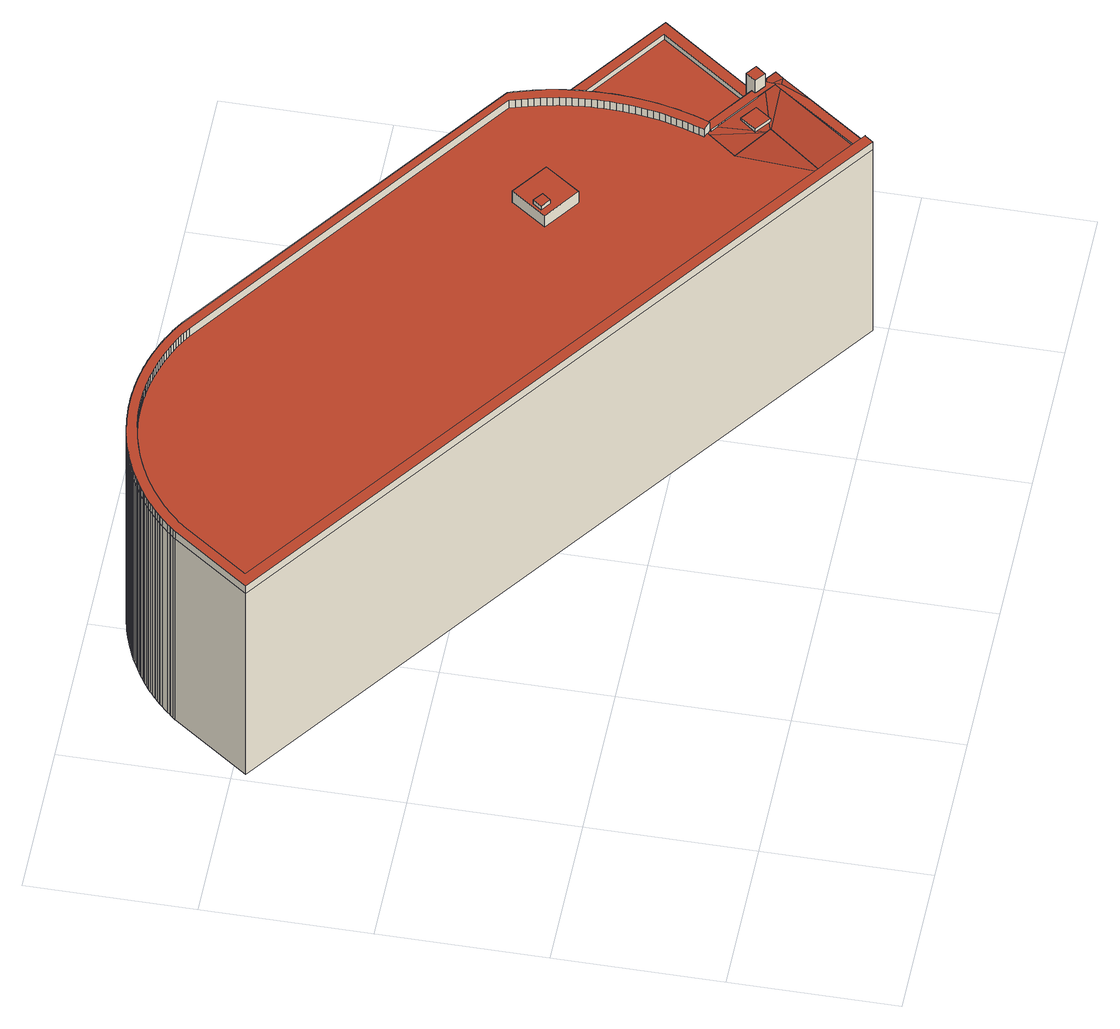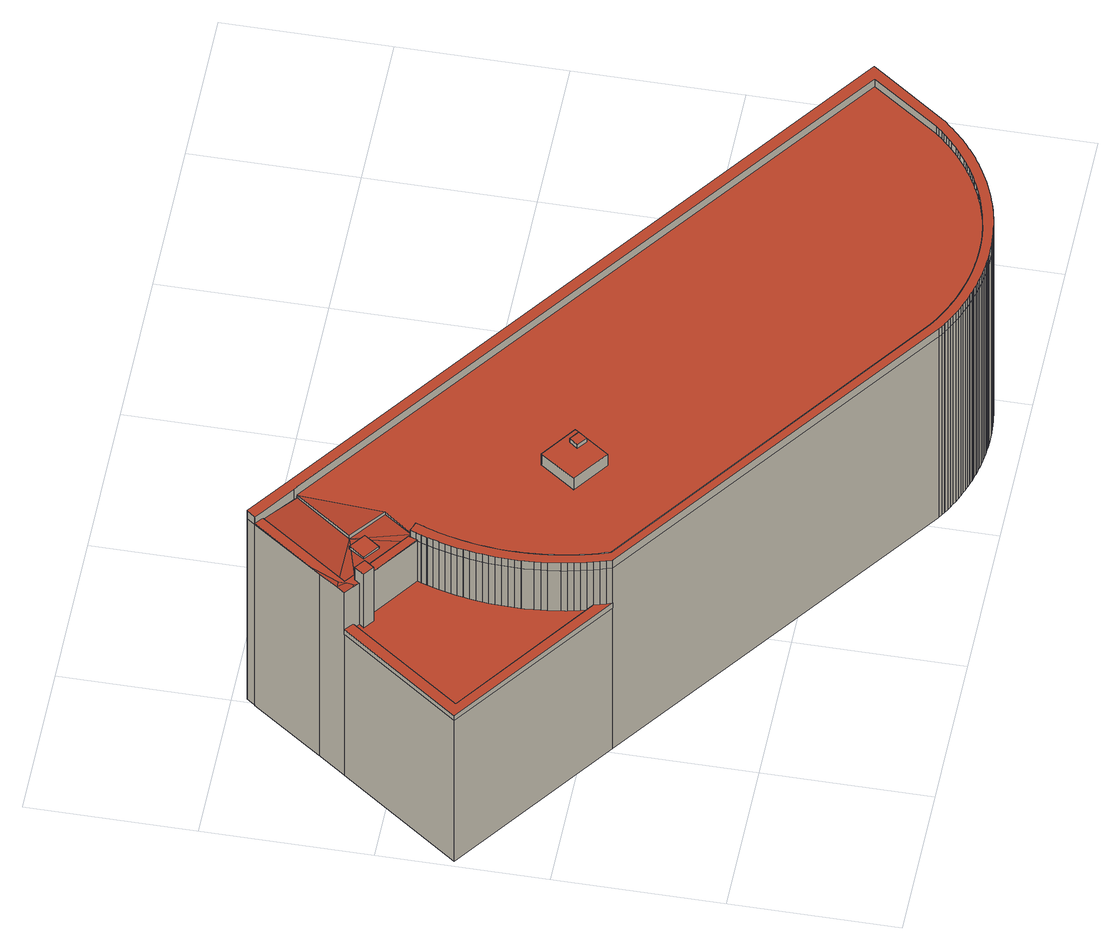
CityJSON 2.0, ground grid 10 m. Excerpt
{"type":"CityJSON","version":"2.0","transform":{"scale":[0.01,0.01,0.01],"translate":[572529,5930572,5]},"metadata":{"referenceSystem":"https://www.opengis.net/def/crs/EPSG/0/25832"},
"CityObjects":{
"building1":{"type":"Building","attributes":{"Grundfläche 2D":"783.180179","Grundhöhe NN":"5.566"},"children":["building1-1","building1-2","building1-3","building1-4","building1-5"],"geometry":[{"type":"MultiSurface","lod":"3","boundaries":[[[0,1,2,3,4,5,6,7,8,9,10,11,12,13,14,15,16,17,18,19,20,21,22,23,24,25,26,27,28,29,30,31,32,33,34,35,36,37,38,39,40,41,42,43,44,45,46,47,48,49,50,51,52,53,54,55,56,57,58,59,60,61,62,63,64,65,66,67,68,69,70,71,72,73,74,75,76,77,78,79,80,81,82,83,84,85,86,87,88,89,90,91,92,93,94,95,96,97,98,99,100,101,102,103,104,105,106,107,108,109,110,111,112,113,114,115,116,117,118,119,120,121,122,123,124,125,126,127,128,129,130,131,132,133,134,135,136,137,138,139,140,141,142,143,144,145,146,147,148,149,150,151,152,153,154,155,156,157,158,159,160,161,162,163,164,165,166,167,168,169,170,171,172,173,174,175,176,177,178,179,180,181,182,183,184,185,186,187,188,189,190,191,192,193,194,195,196,197,198,199,200,201,202,203,204,205,206,207,208,209,210,211,212,213,214,215,216,217,218,219,220,221,222,223,224,225,226,227,228,229,230,231,232,233,234,235,236,237,238,239,240,241,242,243,244,245,246,247,248,249,250,251,252,253,254,255,256,257,258,259,260,261,262,263,264,265,266,267,268,269,270,271,272,273,274,275,276,277,278,279,280,281,282]],[[283,284,285,286,287,288,289,290,291,292]],[[293,294,295]],[[296,297,298,299,300,301,302,303]],[[300,304,305]],[[300,305,301]],[[301,305,306,302]],[[307,308,296,309,310,311]],[[312,299,298,297,296,308,307,313,314]],[[315,316,317,307,311,310]],[[299,312,314,313,307,318,319,320,321,322]],[[323,319,318]],[[319,324,325,326]],[[327,328,329,299,322,321,320,319,326,330]],[[299,329,331]],[[332,333,334,335,336,337,338,339,340,341,342,343,344,345,346,293,295,347,348,349,350,351,352,353,354,355,356,357,358,359,360,361,362,363,364,365,366,367,368,369,370,371,372,373,374,375,376,377,378,379,380,381,382,383,384,385,386,387,388,389,390,391,392,393,394,395,396,397,398,399,400,401,402,403,404,405,406,407,408,409,410,411,412,413,414,415,416,417,418,419,420,421,422,423,424,425,426,427,428,429,430,431,432,433,434,435]],[[436,347,295]],[[437,438,439,440,441,442,443,444,445,446,447,448,449,450,451,452,453,454,455,456,457,458,459,460,461,462,463,464,465,466,467,468,469,470,471,472,473,474,475,476,477,478,479,480,481,482,483,484,485,486,487,488,489,490,491,492,493,494]],[[328,349,348,329]],[[331,329,348,347]],[[300,295,294,304]],[[295,300,299,436]],[[436,299,331,347]],[[5,4,3,495,496,306,305]],[[294,293,346,8,7,6,5,305,304]],[[497,495,3,2]],[[346,345,9,8]],[[345,344,10,9]],[[344,343,11,10]],[[12,11,343,342]],[[342,341,13,12]],[[341,340,14,13]],[[340,339,15,14]],[[339,338,337,17,16,15]],[[337,336,18,17]],[[19,18,336,335]],[[335,334,333,21,20,19]],[[333,332,22,21]],[[332,435,23,22]],[[435,434,24,23]],[[434,433,25,24]],[[433,432,26,25]],[[432,431,27,26]],[[431,430,28,27]],[[430,429,29,28]],[[429,428,427,31,30,29]],[[32,31,427,426]],[[426,425,33,32]],[[425,424,34,33]],[[424,423,35,34]],[[423,422,36,35]],[[422,421,37,36]],[[421,420,38,37]],[[420,419,39,38]],[[419,418,40,39]],[[418,417,41,40]],[[417,416,42,41]],[[416,415,43,42]],[[415,414,44,43]],[[414,413,45,44]],[[413,412,46,45]],[[412,411,47,46]],[[48,47,411,410]],[[410,409,49,48]],[[409,408,50,49]],[[408,407,51,50]],[[407,406,52,51]],[[53,52,406,405]],[[405,404,54,53]],[[404,403,55,54]],[[403,402,56,55]],[[402,401,57,56]],[[401,400,58,57]],[[400,399,59,58]],[[399,398,60,59]],[[398,397,61,60]],[[397,396,62,61]],[[63,62,396,395]],[[395,394,64,63]],[[65,64,394,393]],[[393,392,66,65]],[[392,391,67,66]],[[391,390,68,67]],[[390,389,69,68]],[[389,388,70,69]],[[71,70,388,387]],[[72,71,387,386]],[[386,385,73,72]],[[74,73,385,384]],[[384,383,75,74]],[[383,382,76,75]],[[382,381,77,76]],[[381,380,78,77]],[[380,379,79,78]],[[379,378,80,79]],[[378,377,81,80]],[[82,81,377,376]],[[83,82,376,375]],[[84,83,375,374]],[[85,84,374,373]],[[86,85,373,372]],[[87,86,372,371]],[[371,370,369,89,88,87]],[[90,89,369,368]],[[91,90,368,367]],[[92,91,367,366]],[[93,92,366,365]],[[94,93,365,364]],[[95,94,364,363]],[[96,95,363,362]],[[97,96,362,361]],[[98,97,361,360]],[[99,98,360,359]],[[100,99,359,358]],[[358,357,101,100]],[[357,356,102,101]],[[356,355,103,102]],[[355,354,104,103]],[[354,353,105,104]],[[353,352,351,107,106,105]],[[351,350,108,107]],[[350,349,328,327,330,498,110,109,108]],[[498,499,500,112,111,110]],[[500,501,113,112]],[[501,502,324,503,115,114,113]],[[503,504,116,115]],[[117,116,504,505]],[[118,117,505,506]],[[506,507,119,118]],[[507,508,120,119]],[[508,509,510,511,123,122,121,120]],[[511,512,124,123]],[[125,124,512,513]],[[126,125,513,514]],[[127,126,514,515]],[[128,127,515,516]],[[129,128,516,517]],[[130,129,517,518]],[[518,519,131,130]],[[519,520,132,131]],[[521,133,132,520]],[[134,133,521,522]],[[523,136,135,134,522,524]],[[137,136,523,525]],[[138,137,525,526]],[[139,138,526,527]],[[140,139,527,528]],[[141,140,528,529]],[[529,530,142,141]],[[530,531,143,142]],[[531,532,144,143]],[[532,533,145,144]],[[533,534,146,145]],[[534,535,536,148,147,146]],[[536,537,538,150,149,148]],[[538,539,151,150]],[[539,540,152,151]],[[540,541,542,543,544,545,157,156,155,154,153,152]],[[545,546,158,157]],[[546,547,159,158]],[[160,159,547,548]],[[548,549,161,160]],[[549,550,162,161]],[[550,551,552,164,163,162]],[[552,553,165,164]],[[553,554,166,165]],[[554,555,167,166]],[[555,556,168,167]],[[556,557,558,170,169,168]],[[558,559,171,170]],[[559,560,172,171]],[[560,561,173,172]],[[561,562,174,173]],[[562,563,564,176,175,174]],[[564,565,566,178,177,176]],[[566,567,179,178]],[[567,568,180,179]],[[568,569,181,180]],[[569,570,182,181]],[[570,571,183,182]],[[571,572,184,183]],[[572,573,574,575,187,186,185,184]],[[575,576,188,187]],[[576,577,189,188]],[[577,578,190,189]],[[578,579,191,190]],[[579,580,192,191]],[[580,581,193,192]],[[581,582,194,193]],[[582,583,195,194]],[[583,584,196,195]],[[584,585,197,196]],[[585,586,198,197]],[[586,587,199,198]],[[587,588,589,201,200,199]],[[589,590,591,203,202,201]],[[591,592,204,203]],[[592,593,205,204]],[[593,594,206,205]],[[594,595,207,206]],[[595,596,208,207]],[[596,597,209,208]],[[597,598,599,600,601,213,212,211,210,209]],[[601,602,214,213]],[[602,603,215,214]],[[603,604,216,215]],[[604,605,217,216]],[[605,606,218,217]],[[606,607,219,218]],[[607,608,609,610,611,223,222,221,220,219]],[[611,612,613,225,224,223]],[[613,614,226,225]],[[614,615,227,226]],[[615,616,228,227]],[[616,617,229,228]],[[617,618,230,229]],[[618,619,620,621,622,234,233,232,231,230]],[[622,623,235,234]],[[623,624,236,235]],[[624,625,237,236]],[[625,626,238,237]],[[626,627,239,238]],[[627,628,240,239]],[[628,629,241,240]],[[629,630,242,241]],[[630,631,243,242]],[[631,632,244,243]],[[632,633,245,244]],[[633,634,635,247,246,245]],[[635,636,248,247]],[[636,637,249,248]],[[637,638,250,249]],[[638,639,251,250]],[[252,251,639,640]],[[640,641,253,252]],[[254,253,641,642]],[[642,643,644,256,255,254]],[[644,645,257,256]],[[645,646,258,257]],[[646,647,259,258]],[[647,648,260,259]],[[648,649,261,260]],[[649,650,651,652,264,263,262,261]],[[265,264,652,653]],[[653,654,266,265]],[[654,655,267,266]],[[655,656,268,267]],[[656,657,269,268]],[[270,269,657,658]],[[658,659,660,661,273,272,271,270]],[[661,662,274,273]],[[662,663,275,274]],[[663,664,276,275]],[[665,277,276,664]],[[665,666,278,277]],[[278,666,667,668,281,280,279]],[[281,668,669,0,282]],[[669,670,1,0]],[[2,1,670,671,672,497]],[[494,493,289,288]],[[492,290,289,493]],[[673,283,292,291,674,675]],[[673,676,284,283]],[[669,668,677,678]],[[674,291,309,296,303,302,669,678,679]],[[492,491,317,316,315,310,309,291,290]],[[491,490,307,317]],[[307,490,489,318]],[[318,489,488,323]],[[324,319,323,488,487,486]],[[324,486,485,503]],[[503,485,484,504]],[[504,484,483,505]],[[505,483,482,506]],[[506,482,481,507]],[[507,481,480,508]],[[477,511,510,509,508,480,479,478]],[[511,477,476,512]],[[512,476,475,513]],[[513,475,474,514]],[[514,474,473,515]],[[515,473,472,516]],[[516,472,471,517]],[[517,471,470,518]],[[518,470,469,519]],[[519,469,468,520]],[[520,468,467,521]],[[521,467,466,522]],[[523,524,522,466,465,464]],[[523,464,463,525]],[[525,463,462,526]],[[526,462,461,527]],[[527,461,460,528]],[[528,460,459,529]],[[529,459,458,530]],[[530,458,457,531]],[[532,531,457,456]],[[532,456,455,533]],[[533,455,454,534]],[[536,535,534,454,453,452]],[[538,537,536,452,451,450]],[[538,450,449,539]],[[539,449,448,540]],[[445,444,443,545,544,543,542,541,540,448,447,446]],[[545,443,442,546]],[[546,442,441,547]],[[547,441,440,548]],[[548,440,439,549]],[[549,439,438,550]],[[552,551,550,438,437,494]],[[552,494,288]],[[553,552,288,287]],[[286,554,553,287]],[[555,554,286,285]],[[556,555,285,284]],[[558,557,556,284,676,680,681,682]],[[559,558,682,683]],[[560,559,683,684]],[[561,560,684,685]],[[562,561,685,686]],[[687,564,563,562,686,688]],[[689,566,565,564,687,690]],[[567,566,689,691]],[[568,567,691,692]],[[569,568,692,693]],[[570,569,693,694]],[[571,570,694,695]],[[572,571,695,696]],[[697,698,575,574,573,572,696,699]],[[576,575,698,700]],[[577,576,700,701]],[[578,577,701,702]],[[579,578,702,703]],[[580,579,703,704]],[[581,580,704,705]],[[582,581,705,706]],[[583,582,706,707]],[[584,583,707,708]],[[585,584,708,709]],[[586,585,709,710]],[[587,586,710,711]],[[712,589,588,587,711,713]],[[714,591,590,589,712,715]],[[592,591,714,716]],[[593,592,716,717]],[[594,593,717,718]],[[595,594,718,719]],[[596,595,719,720]],[[597,596,720,721]],[[722,723,724,725,601,600,599,598,597,721]],[[602,601,725,726]],[[603,602,726,727]],[[604,603,727,728]],[[605,604,728,729]],[[606,605,729,730]],[[607,606,730,731]],[[732,733,734,735,611,610,609,608,607,731]],[[736,613,612,611,735,737]],[[614,613,736,738]],[[615,614,738,739]],[[616,615,739,740]],[[617,616,740,741]],[[618,617,741,742]],[[743,744,745,622,621,620,619,618,742,746]],[[623,622,745,747]],[[624,623,747,748]],[[625,624,748,749]],[[626,625,749,750]],[[627,626,750,751]],[[633,632,752,753]],[[754,635,634,633,753,755]],[[636,635,754,756]],[[637,636,756,757]],[[638,637,757,758]],[[639,638,758,759]],[[640,639,759,760]],[[641,640,760,761]],[[642,641,761,762]],[[763,644,643,642,762,764]],[[645,644,763,765]],[[646,645,765,766]],[[647,646,766,767]],[[648,647,767,768]],[[649,648,768,769]],[[770,771,652,651,650,649,769,772]],[[653,652,771,773]],[[654,653,773,774]],[[655,654,774,775]],[[656,655,775,776]],[[657,656,776,777]],[[658,657,777,778]],[[779,780,781,661,660,659,658,778]],[[662,661,781,782]],[[663,662,782,783]],[[668,667,666,784,785,677]],[[664,663,783,786]],[[665,664,786,787]],[[666,665,787,784]],[[628,627,751,788]],[[629,628,788,789]],[[630,629,789,790]],[[631,630,790,791]],[[632,631,791,752]],[[792,673,675,674,679,793]],[[676,673,792,680]],[[765,763,764,762,761,760,759,758,757,756,754,755,753,752,791,790,789,788,751,750,749,748,747,745,744,743,746,742,741,740,739,738,736,737,735,734,733,732,731,730,729,728,727,726,725,724,723,722,721,720,719,718,717,716,714,715,712,713,711,710,709,708,707,706,705,704,703,702,701,700,698,697,699,696,695,694,693,692,691,689,690,687,688,686,685,684,683,682,681,680,792,793,679,678,677,785,784,787,786,783,782,781,780,779,778,777,776,775,774,773,771,770,772,769,768,767,766]]],"semantics":{"surfaces":[{"type":"RoofSurface"},{"type":"WallSurface"},{"type":"GroundSurface"}],"values":[0,0,0,0,0,0,0,0,0,0,0,0,0,0,0,0,0,0,1,1,1,1,1,1,1,1,1,1,1,1,1,1,1,1,1,1,1,1,1,1,1,1,1,1,1,1,1,1,1,1,1,1,1,1,1,1,1,1,1,1,1,1,1,1,1,1,1,1,1,1,1,1,1,1,1,1,1,1,1,1,1,1,1,1,1,1,1,1,1,1,1,1,1,1,1,1,1,1,1,1,1,1,1,1,1,1,1,1,1,1,1,1,1,1,1,1,1,1,1,1,1,1,1,1,1,1,1,1,1,1,1,1,1,1,1,1,1,1,1,1,1,1,1,1,1,1,1,1,1,1,1,1,1,1,1,1,1,1,1,1,1,1,1,1,1,1,1,1,1,1,1,1,1,1,1,1,1,1,1,1,1,1,1,1,1,1,1,1,1,1,1,1,1,1,1,1,1,1,1,1,1,1,1,1,1,1,1,1,1,1,1,1,1,1,1,1,1,1,1,1,1,1,1,1,1,1,1,1,1,1,1,1,1,1,1,1,1,1,1,1,1,1,1,1,1,1,1,1,1,1,1,1,1,1,1,1,1,1,1,1,1,1,1,1,1,1,1,1,1,1,1,1,1,1,1,1,1,1,1,1,1,1,1,1,1,1,1,1,1,1,1,1,1,1,1,1,1,1,1,1,1,1,1,1,1,1,1,1,1,1,1,1,1,1,1,1,1,1,1,1,1,1,1,1,1,1,1,1,1,1,1,1,1,1,1,1,1,1,1,1,1,1,1,1,1,1,1,1,1,1,1,1,1,1,1,1,1,1,1,1,1,1,1,1,1,1,1,1,1,1,1,1,1,1,1,1,1,1,1,1,1,1,1,1,1,1,1,1,1,1,1,1,1,1,1,1,1,1,1,1,1,1,1,1,1,2]}}]},
"building1-1":{"type":"BuildingInstallation","parents":["building1"],"geometry":[{"type":"MultiSurface","lod":"3","boundaries":[[[794,795,796,797,798]],[[488,323,799,800,796,795,794,801]],[[796,800,802,797]],[[491,803,798,797,802,804,317]],[[794,798,803,801]]],"semantics":{"surfaces":[{"type":"RoofSurface"},{"type":"WallSurface"}],"values":[0,1,1,1,1]}}]},
"building1-2":{"type":"BuildingInstallation","parents":["building1"],"geometry":[{"type":"MultiSurface","lod":"3","boundaries":[[[805,806,807,808]],[[808,807,809,810]],[[805,808,810,811]],[[806,805,811,812]],[[807,806,812,809]]],"semantics":{"surfaces":[{"type":"RoofSurface"},{"type":"WallSurface"}],"values":[0,1,1,1,1]}}]},
"building1-3":{"type":"BuildingInstallation","parents":["building1"],"geometry":[{"type":"MultiSurface","lod":"3","boundaries":[[[813,502,501,500,499,498,814,815,816,817,818,819,820,821,822,823,496,495,497,824,303,297,308,311,316,804,802,800,799]],[[804,316,317]],[[323,319,324,502,813,799]],[[330,825,814,498]],[[825,826,815,814]],[[817,816,815,826,320,827]],[[817,827,828,829,313,830,831,832,822,821,820,819,818]],[[832,298,301,823,822]],[[301,306,496,823]],[[824,497,672,833]]],"semantics":{"surfaces":[{"type":"RoofSurface"},{"type":"WallSurface"}],"values":[0,1,1,1,1,1,1,1,1,1]}}]},
"building1-4":{"type":"BuildingInstallation","parents":["building1"],"geometry":[{"type":"MultiSurface","lod":"3","boundaries":[[[834,835,836,837],[812,811,810,809]],[[838,839,837,836]],[[839,840,834,837]],[[835,834,840,841]],[[841,838,836,835]]],"semantics":{"surfaces":[{"type":"RoofSurface"},{"type":"WallSurface"}],"values":[0,1,1,1,1]}}]},
"building1-5":{"type":"BuildingInstallation","parents":["building1"],"geometry":[{"type":"MultiSurface","lod":"3","boundaries":[[[842,843,844,845,846,847,848,849,850]],[[851,321,852,844,843,842]],[[852,322,853,312,854,848,847,846,845,844]],[[854,314,855,850,849,848]],[[855,851,842,850]]],"semantics":{"surfaces":[{"type":"RoofSurface"},{"type":"WallSurface"}],"values":[0,1,1,1,1]}}]}
},
"vertices":[
[3974,87,1630],[4012,138,1629],[4013,139,1629],[4012,139,1629],[3979,163,1629],[3770,315,1629],[3753,327,1629],[3749,329,1629],[142,2944,1629],[428,3347,1629],[444,3365,1629],[459,3383,1629],[476,3400,1629],[492,3417,1629],[509,3434,1629],[527,3450,1629],[545,3467,1629],[563,3483,1629],[582,3499,1629],[601,3514,1629],[621,3529,1629],[641,3544,1629],[662,3558,1629],[683,3572,1629],[705,3586,1629],[726,3599,1629],[749,3611,1629],[771,3624,1629],[794,3635,1629],[817,3647,1629],[841,3657,1629],[865,3668,1629],[889,3677,1629],[914,3687,1629],[938,3695,1629],[963,3703,1629],[989,3711,1629],[1014,3718,1629],[1040,3724,1629],[1065,3730,1629],[1091,3735,1629],[1117,3740,1629],[1143,3744,1629],[1170,3747,1629],[1196,3750,1629],[1222,3752,1629],[1248,3754,1629],[1275,3755,1629],[1301,3755,1629],[1327,3755,1629],[1353,3754,1629],[1379,3753,1629],[1405,3750,1629],[1431,3748,1629],[1457,3745,1629],[1482,3741,1629],[1508,3737,1629],[1533,3732,1629],[1558,3726,1629],[1582,3720,1629],[1607,3714,1629],[1631,3707,1629],[1655,3700,1629],[1678,3692,1629],[1702,3683,1629],[1725,3674,1629],[1747,3665,1629],[1770,3655,1629],[1792,3645,1629],[1813,3635,1629],[1834,3624,1629],[1855,3613,1629],[1876,3601,1629],[1896,3589,1629],[3910,2144,1630],[3921,2111,1630],[3932,2078,1630],[3942,2044,1630],[3952,2010,1630],[3960,1976,1630],[3968,1941,1630],[3975,1907,1630],[3982,1872,1630],[3987,1836,1630],[3992,1801,1630],[3996,1766,1630],[3999,1730,1630],[4002,1694,1630],[4002,1676,1630],[4003,1658,1630],[4004,1622,1630],[4004,1587,1630],[4003,1551,1630],[4001,1515,1630],[3998,1479,1630],[3995,1443,1630],[3991,1408,1630],[3986,1372,1630],[3980,1337,1630],[3974,1302,1630],[3966,1267,1630],[3958,1233,1630],[3949,1199,1630],[3940,1165,1630],[3929,1131,1630],[3918,1098,1630],[3910,1075,1630],[3907,1065,1630],[3894,1032,1630],[3929,1019,1630],[3952,1010,1630],[3962,1035,1630],[3965,1043,1630],[3965,1044,1630],[3969,1054,1630],[3977,1077,1630],[3977,1078,1630],[3978,1078,1630],[3989,1112,1630],[3989,1113,1630],[3999,1147,1630],[4000,1148,1630],[4009,1182,1630],[4010,1183,1630],[4019,1218,1630],[4019,1219,1630],[4027,1254,1630],[4027,1255,1630],[4035,1290,1630],[4035,1291,1630],[4042,1326,1630],[4042,1327,1630],[4048,1363,1630],[4053,1400,1630],[4053,1401,1630],[4057,1437,1630],[4057,1438,1630],[4061,1474,1630],[4061,1475,1630],[4063,1511,1630],[4063,1512,1630],[4065,1548,1630],[4065,1549,1630],[4066,1586,1630],[4066,1623,1630],[4066,1660,1630],[4066,1661,1630],[4065,1679,1630],[4061,1733,1630],[4061,1735,1630],[4058,1771,1630],[4058,1772,1630],[4054,1808,1630],[4054,1809,1630],[4049,1845,1630],[4049,1846,1630],[4043,1881,1630],[4043,1882,1630],[4037,1918,1630],[4029,1954,1630],[4029,1955,1630],[4021,1990,1630],[4012,2025,1630],[4012,2026,1630],[4002,2061,1630],[3992,2096,1630],[3981,2130,1630],[3981,2131,1630],[3969,2165,1630],[1931,3637,1629],[1927,3640,1629],[1906,3653,1629],[1885,3665,1629],[1884,3665,1629],[1863,3677,1629],[1862,3677,1629],[1840,3688,1629],[1818,3699,1629],[1817,3699,1629],[1795,3710,1629],[1794,3710,1629],[1771,3720,1629],[1747,3730,1629],[1723,3739,1629],[1699,3748,1629],[1698,3748,1629],[1674,3756,1629],[1673,3757,1629],[1649,3764,1629],[1648,3764,1629],[1623,3771,1629],[1623,3772,1629],[1598,3778,1629],[1597,3778,1629],[1572,3784,1629],[1571,3785,1629],[1545,3790,1629],[1519,3795,1629],[1518,3796,1629],[1492,3800,1629],[1466,3804,1629],[1465,3804,1629],[1439,3807,1629],[1438,3807,1629],[1411,3810,1629],[1384,3812,1629],[1383,3812,1629],[1357,3814,1629],[1356,3814,1629],[1329,3815,1629],[1302,3815,1629],[1301,3815,1629],[1274,3815,1629],[1273,3815,1629],[1246,3814,1629],[1219,3812,1629],[1218,3812,1629],[1191,3810,1629],[1190,3810,1629],[1163,3807,1629],[1136,3803,1629],[1135,3803,1629],[1108,3799,1629],[1107,3799,1629],[1081,3794,1629],[1080,3794,1629],[1054,3789,1629],[1053,3789,1629],[1027,3783,1629],[1026,3783,1629],[1000,3776,1629],[999,3776,1629],[973,3769,1629],[972,3768,1629],[946,3761,1629],[920,3752,1629],[919,3752,1629],[894,3743,1629],[893,3743,1629],[868,3733,1629],[843,3723,1629],[842,3723,1629],[817,3712,1629],[793,3701,1629],[792,3701,1629],[768,3689,1629],[744,3677,1629],[743,3677,1629],[720,3664,1629],[719,3664,1629],[697,3651,1629],[696,3650,1629],[674,3637,1629],[673,3637,1629],[651,3623,1629],[651,3622,1629],[629,3608,1629],[628,3608,1629],[607,3593,1629],[586,3577,1629],[585,3577,1629],[565,3562,1629],[565,3561,1629],[545,3545,1629],[544,3545,1629],[525,3529,1629],[524,3528,1629],[505,3512,1629],[486,3495,1629],[486,3494,1629],[468,3477,1629],[450,3459,1629],[432,3442,1629],[432,3441,1629],[416,3423,1629],[415,3423,1629],[399,3405,1629],[398,3404,1629],[383,3386,1629],[380,3382,1629],[91,2980,1630],[52,2926,1630],[3712,277,1630],[4963,1448,1272],[3969,2165,1272],[3981,2131,1272],[3981,2130,1272],[3992,2096,1272],[4002,2061,1272],[4874,1439,1272],[4386,766,1272],[4438,725,1272],[4439,727,1272],[3749,329,1566],[3753,327,1556],[3753,334,1566],[4401,675,1577],[4371,675,1575],[4323,675,1572],[4009,675,1550],[3753,334,1544],[3964,175,1563],[4012,139,1568],[4319,561,1575],[3753,327,1544],[3770,315,1545],[3963,175,1563],[4326,764,1572],[4371,710,1575],[4438,725,1578],[4389,763,1576],[4382,763,1575],[4081,695,1555],[4291,754,1570],[4094,699,1556],[4386,766,1575],[4382,769,1575],[4348,795,1574],[4265,809,1571],[3981,1045,1567],[3986,974,1564],[4002,772,1555],[4003,752,1554],[4280,831,1573],[3969,1054,1566],[3965,1043,1565],[3962,1035,1564],[3931,1018,1560],[3929,1019,1560],[3921,1012,1559],[3952,1010,1562],[3786,837,1544],[662,3558,1566],[641,3544,1566],[621,3529,1566],[601,3514,1566],[582,3499,1566],[563,3483,1566],[545,3467,1566],[527,3450,1566],[509,3434,1566],[492,3417,1566],[476,3400,1566],[459,3383,1566],[444,3365,1566],[428,3347,1566],[142,2944,1566],[3786,837,1566],[3921,1012,1566],[3929,1019,1566],[3894,1032,1566],[3907,1065,1566],[3910,1075,1566],[3918,1098,1566],[3929,1131,1566],[3940,1165,1566],[3949,1199,1566],[3958,1233,1566],[3966,1267,1566],[3974,1302,1566],[3980,1337,1566],[3986,1372,1566],[3991,1408,1566],[3995,1443,1566],[3998,1479,1566],[4001,1515,1566],[4003,1551,1566],[4004,1587,1566],[4004,1622,1566],[4003,1658,1566],[4002,1676,1566],[4002,1694,1566],[3999,1730,1566],[3996,1766,1566],[3992,1801,1566],[3987,1836,1566],[3982,1872,1566],[3975,1907,1566],[3968,1941,1566],[3960,1976,1566],[3952,2010,1566],[3942,2044,1566],[3932,2078,1566],[3921,2111,1566],[3910,2144,1566],[1896,3589,1566],[1876,3601,1566],[1855,3613,1566],[1834,3624,1566],[1813,3635,1566],[1792,3645,1566],[1770,3655,1566],[1747,3665,1566],[1725,3674,1566],[1702,3683,1566],[1678,3692,1566],[1655,3700,1566],[1631,3707,1566],[1607,3714,1566],[1582,3720,1566],[1558,3726,1566],[1533,3732,1566],[1508,3737,1566],[1482,3741,1566],[1457,3745,1566],[1431,3748,1566],[1405,3750,1566],[1379,3753,1566],[1353,3754,1566],[1327,3755,1566],[1301,3755,1566],[1275,3755,1566],[1248,3754,1566],[1222,3752,1566],[1196,3750,1566],[1170,3747,1566],[1143,3744,1566],[1117,3740,1566],[1091,3735,1566],[1065,3730,1566],[1040,3724,1566],[1014,3718,1566],[989,3711,1566],[963,3703,1566],[938,3695,1566],[914,3687,1566],[889,3677,1566],[865,3668,1566],[841,3657,1566],[817,3647,1566],[794,3635,1566],[771,3624,1566],[749,3611,1566],[726,3599,1566],[705,3586,1566],[683,3572,1566],[4009,675,1580],[4012,2026,1232],[4012,2025,1232],[4021,1990,1232],[4029,1955,1232],[4029,1954,1232],[4037,1918,1232],[4043,1882,1232],[4043,1881,1232],[4049,1846,1232],[4049,1845,1232],[4054,1809,1232],[4054,1808,1232],[4058,1772,1232],[4058,1771,1232],[4061,1735,1232],[4061,1733,1232],[4065,1679,1232],[4066,1661,1232],[4066,1660,1232],[4066,1623,1232],[4066,1586,1232],[4065,1549,1232],[4065,1548,1232],[4063,1512,1232],[4063,1511,1232],[4061,1475,1232],[4061,1474,1232],[4057,1438,1232],[4057,1437,1232],[4053,1401,1232],[4053,1400,1232],[4048,1363,1232],[4042,1327,1232],[4042,1326,1232],[4035,1291,1232],[4035,1290,1232],[4027,1255,1232],[4027,1254,1232],[4019,1219,1232],[4019,1218,1232],[4010,1183,1232],[4009,1182,1232],[4000,1148,1232],[3999,1147,1232],[3989,1113,1232],[3989,1112,1232],[3978,1078,1232],[3977,1078,1232],[3977,1077,1232],[3969,1054,1232],[3981,1045,1232],[4280,831,1232],[4265,809,1232],[4326,764,1232],[4348,795,1232],[4386,766,1232],[4874,1439,1232],[4002,2061,1232],[4012,139,1575],[3963,175,1575],[4013,139,1575],[3952,1010,1575],[3962,1035,1575],[3965,1043,1575],[3965,1044,1575],[3969,1054,1575],[3977,1077,1566],[3977,1078,1566],[3978,1078,1566],[3989,1112,1566],[3989,1113,1566],[3999,1147,1566],[4000,1148,1566],[4009,1182,1566],[4010,1183,1566],[4019,1218,1566],[4019,1219,1566],[4027,1254,1566],[4027,1255,1566],[4035,1290,1566],[4035,1291,1566],[4042,1326,1566],[4042,1327,1566],[4048,1363,1566],[4053,1400,1566],[4053,1401,1566],[4057,1438,1566],[4057,1437,1566],[4061,1474,1566],[4061,1475,1566],[4063,1511,1566],[4063,1512,1566],[4065,1548,1566],[4065,1549,1566],[4066,1586,1566],[4066,1623,1566],[4066,1660,1566],[4066,1661,1566],[4065,1679,1566],[4061,1733,1566],[4061,1735,1566],[4058,1771,1566],[4058,1772,1566],[4054,1808,1566],[4054,1809,1566],[4049,1845,1566],[4049,1846,1566],[4043,1881,1566],[4043,1882,1566],[4037,1918,1566],[4029,1954,1566],[4029,1955,1566],[4021,1990,1566],[4012,2025,1566],[4012,2026,1566],[4002,2061,1566],[3992,2096,1566],[3981,2130,1566],[3981,2131,1566],[3969,2165,1566],[1931,3637,1566],[1927,3640,1566],[1906,3653,1566],[1885,3665,1566],[1884,3665,1566],[1863,3677,1566],[1862,3677,1566],[1840,3688,1566],[1818,3699,1566],[1817,3699,1566],[1795,3710,1566],[1794,3710,1566],[1771,3720,1566],[1747,3730,1566],[1723,3739,1566],[1699,3748,1566],[1698,3748,1566],[1674,3756,1566],[1673,3757,1566],[1649,3764,1566],[1648,3764,1566],[1623,3771,1566],[1623,3772,1566],[1598,3778,1566],[1597,3778,1566],[1572,3784,1566],[1571,3785,1566],[1545,3790,1566],[1519,3795,1566],[1518,3796,1566],[1492,3800,1566],[1466,3804,1566],[1465,3804,1566],[1439,3807,1566],[1438,3807,1566],[1411,3810,1566],[1384,3812,1566],[1383,3812,1566],[1357,3814,1566],[1356,3814,1566],[1329,3815,1566],[1302,3815,1566],[1301,3815,1566],[1274,3815,1566],[1273,3815,1566],[1246,3814,1566],[1219,3812,1566],[1218,3812,1566],[1191,3810,1566],[1190,3810,1566],[1163,3807,1566],[1136,3803,1566],[1135,3803,1566],[1108,3799,1566],[1107,3799,1566],[1081,3794,1566],[1080,3794,1566],[1054,3789,1566],[1053,3789,1566],[1027,3783,1566],[1026,3783,1566],[1000,3776,1566],[999,3776,1566],[973,3769,1566],[972,3768,1566],[946,3761,1566],[920,3752,1566],[919,3752,1566],[894,3743,1566],[893,3743,1566],[868,3733,1566],[843,3723,1566],[842,3723,1566],[817,3712,1566],[793,3701,1566],[792,3701,1566],[768,3689,1566],[744,3677,1566],[743,3677,1566],[720,3664,1566],[719,3664,1566],[697,3651,1566],[696,3650,1566],[674,3637,1566],[673,3637,1566],[651,3623,1566],[651,3622,1566],[629,3608,1566],[628,3608,1566],[607,3593,1566],[586,3577,1566],[585,3577,1566],[565,3562,1566],[565,3561,1566],[545,3545,1566],[544,3545,1566],[525,3529,1566],[524,3528,1566],[505,3512,1566],[486,3495,1566],[486,3494,1566],[468,3477,1566],[450,3459,1566],[432,3442,1566],[432,3441,1566],[416,3423,1566],[415,3423,1566],[399,3405,1566],[398,3404,1566],[383,3386,1566],[380,3382,1566],[52,2926,1566],[3974,87,1566],[4012,138,1568],[4012,138,57],[4013,139,57],[4963,1448,1232],[4438,725,1232],[4439,727,1232],[3969,2165,1232],[52,2926,57],[3974,87,57],[4438,725,57],[3969,2165,57],[1931,3637,57],[1927,3640,57],[1906,3653,57],[1885,3665,57],[1884,3665,57],[1863,3677,57],[1840,3688,57],[1862,3677,57],[1817,3699,57],[1818,3699,57],[1795,3710,57],[1794,3710,57],[1771,3720,57],[1747,3730,57],[1723,3739,57],[1699,3748,57],[1674,3756,57],[1673,3757,57],[1698,3748,57],[1649,3764,57],[1648,3764,57],[1623,3771,57],[1623,3772,57],[1598,3778,57],[1597,3778,57],[1572,3784,57],[1571,3785,57],[1545,3790,57],[1519,3795,57],[1518,3796,57],[1492,3800,57],[1465,3804,57],[1466,3804,57],[1438,3807,57],[1439,3807,57],[1411,3810,57],[1384,3812,57],[1383,3812,57],[1357,3814,57],[1356,3814,57],[1329,3815,57],[1302,3815,57],[1301,3815,57],[1274,3815,57],[1273,3815,57],[1246,3814,57],[1219,3812,57],[1218,3812,57],[1191,3810,57],[1190,3810,57],[1163,3807,57],[1136,3803,57],[1135,3803,57],[1108,3799,57],[1107,3799,57],[1080,3794,57],[1081,3794,57],[1054,3789,57],[1053,3789,57],[1027,3783,57],[1026,3783,57],[1000,3776,57],[973,3769,57],[972,3768,57],[946,3761,57],[999,3776,57],[920,3752,57],[919,3752,57],[894,3743,57],[893,3743,57],[868,3733,57],[792,3701,57],[768,3689,57],[743,3677,57],[744,3677,57],[720,3664,57],[719,3664,57],[697,3651,57],[696,3650,57],[674,3637,57],[673,3637,57],[651,3623,57],[629,3608,57],[651,3622,57],[628,3608,57],[607,3593,57],[586,3577,57],[585,3577,57],[565,3562,57],[545,3545,57],[544,3545,57],[565,3561,57],[525,3529,57],[524,3528,57],[505,3512,57],[486,3495,57],[486,3494,57],[468,3477,57],[450,3459,57],[432,3442,57],[432,3441,57],[416,3423,57],[415,3423,57],[383,3386,57],[380,3382,57],[399,3405,57],[398,3404,57],[843,3723,57],[842,3723,57],[817,3712,57],[793,3701,57],[4963,1448,57],[4439,727,57],
[4309,870,1678],[4280,831,1678],[4265,809,1678],[4326,764,1678],[4371,825,1678],[4280,831,1575],[4265,809,1575],[4309,870,1232],[4326,764,1575],[4371,825,1232],[4348,795,1575],
[3166,1770,1689],[3204,1821,1689],[3146,1865,1689],[3108,1813,1689],[3146,1865,1660],[3108,1813,1660],[3166,1770,1660],[3204,1821,1660],
[3981,1045,1575],[3952,1009,1575],[3949,1001,1575],[3986,974,1575],[3992,970,1575],[4236,794,1575],[4247,786,1575],[4309,741,1575],[4346,714,1575],[4350,712,1575],[3964,175,1575],[4319,560,1575],[3952,1009,1562],[3949,1001,1561],[3992,970,1564],[4236,794,1568],[4247,786,1569],[4309,741,1571],[4346,714,1574],[4350,712,1574],[4319,560,57],
[3281,1632,1660],[3431,1842,1660],[3217,1996,1660],[3067,1785,1660],[3217,1996,1566],[3067,1785,1566],[3281,1632,1566],[3431,1842,1566],
[4061,853,1580],[4002,772,1580],[3993,760,1580],[4003,752,1580],[4067,705,1580],[4081,695,1580],[4088,690,1580],[4094,699,1580],[4156,784,1580],[4061,853,1562],[3993,760,1553],[4067,705,1555],[4088,690,1556],[4156,784,1564]
]}
